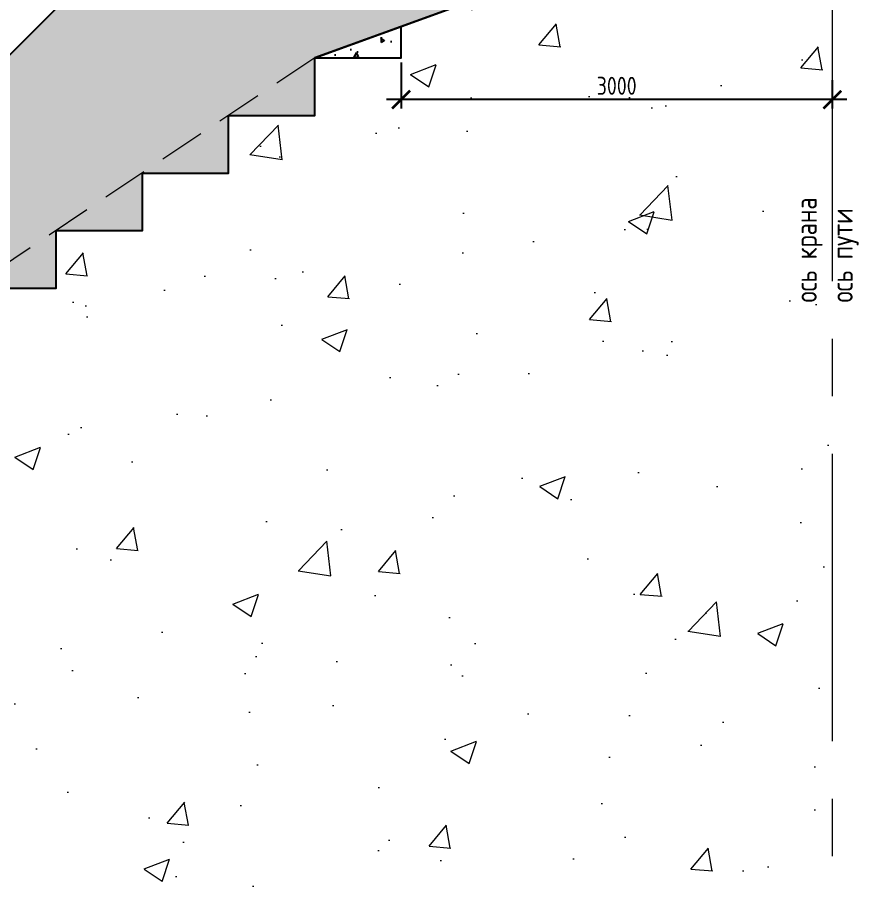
# Model space of a CAD drawing. Header units: millimetres. Extents: x -116888 to 30597, y -50310 to 30934.
# Drawn here: x -28766 to -22915, y -28 to 6024 of the extents above; entities that cross this region are included whole.
import ezdxf

# ---------------------------------------------------------------- set-up
doc = ezdxf.new("R2010")
doc.units = ezdxf.units.MM
doc.linetypes.add('CENTER', pattern=[16, 10, -2, 2, -2])
doc.linetypes.add('HIDDEN', pattern=[9.525, 6.35, -3.175])
for name, color, linetype, lineweight in [('второстепенные', 7, 'Continuous', 25), ('невидимые', 7, 'HIDDEN', 18), ('оси', 7, 'CENTER', 13), ('текст', 7, 'Continuous', 18), ('штриховка', 7, 'Continuous', 9)]:
    doc.layers.add(name, color=color, linetype=linetype, lineweight=lineweight)
doc.styles.add('ГОСТ 2.304', font='CS_Gost2304.shx')
doc.dimstyles.new('СПДС', dxfattribs={"dimscale": 100, "dimtxt": 2.5, "dimasz": 2.5, "dimexe": 1.25, "dimexo": 0.625, "dimtad": 1, "dimdec": 0, "dimrnd": 0.001, "dimtxsty": 'ГОСТ 2.304', "dimblk": 'ARCHTICK', "dimblk1": 'ARCHTICK', "dimblk2": 'ARCHTICK', "dimcen": 2.5, "dimdle": 2, "dimadec": 0, "dimazin": 2, "dimtfac": 0.75, "dimtdec": 4, "dimtmove": 1, "dimatfit": 3, "dimfxl": 1, "dimtolj": 1, "dimarcsym": 1})

# ---------------------------------------------------------------- blocks, each defined once
blk = doc.blocks.new('_ArchTick')
at = {"color": 0, "linetype": 'ByBlock', "lineweight": 30, "const_width": 0.15}
blk.add_lwpolyline([(-0.5, -0.5), (0.5, 0.5)], dxfattribs=at)
blk = doc.blocks.new('*D105')
at = {"layer": 'Defpoints', "color": 0, "ltscale": 100}
for p in [(-26097.4, 5741.8), (-23097.4, 5619.8), (-26097.4, 5452)]:
    blk.add_point(p, dxfattribs=at)
at = {"layer": 'второстепенные', "color": 0, "lineweight": -2, "ltscale": 1000}
for p, q in [((-26097.4, 5710.5), (-26097.4, 5389.5)), ((-23097.4, 5588.6), (-23097.4, 5389.5)), ((-22997.4, 5452), (-26197.4, 5452))]:
    blk.add_line(p, q, dxfattribs=at)
at = {"layer": 'второстепенные', "color": 0, "lineweight": -2, "ltscale": 100, "xscale": 125, "yscale": 125, "zscale": 125, "rotation": 180}
blk.add_blockref('_ArchTick', (-26097.4, 5452), dxfattribs=at)
at = {"layer": 'второстепенные', "color": 0, "lineweight": -2, "ltscale": 100, "xscale": 125, "yscale": 125, "zscale": 125}
blk.add_blockref('_ArchTick', (-23097.4, 5452), dxfattribs=at)
at = {"layer": 'второстепенные', "color": 0, "ltscale": 100, "insert": (-24597.4, 5548.3), "char_height": 125, "attachment_point": 5, "style": 'ГОСТ 2.304'}
blk.add_mtext('\\A1;3000', dxfattribs=at)

msp = doc.modelspace()

# ---------------------------------------------------------------- hatches: boundary and pattern name
h = msp.add_hatch()
h.set_pattern_fill('AR-CONC', scale=2, angle=40, style=0)
h.set_pattern_definition([(90, (-1957931.76, -654964.53), (299.614, 209.792), [38.1, -419.1]), (35, (-1957931.76, -654964.53), (-299.614, 247.408), [30.48, -335.28117]), (140.451445, (-1957906.8, -654947.05), (9e-06, 457.19999), [32.38002, -356.18049]), (86.1842, (-1957997.06, -654886.7), (469.36576, 284.07991), [57.15, -628.65]), (136.635558, (-1957957.95, -654863), (45.63934, 684.27969), [48.57005, -534.27122]), (31.18415, (-1957997.06, -654886.7), (45.63934, 684.27969), [45.71993, -502.91946]), (61, (-1957941.82, -654873.5), (363.75633, 38.23233), [38.1, -419.1]), (6, (-1957941.82, -654873.5), (-142.101284, 361.64349), [30.48, -335.28]), (111.451445, (-1957911.5, -654870.3), (221.65504, 399.875824), [32.38002, -356.179875]), (77.5, (-1957931.76, -654964.53), (-103.969848, 133.516467), [0, -331.216, 0, -340.36, 0, -336.55]), (47.5, (-1957931.76, -654964.53), (-26.416002, 239.387248), [0, -194.056, 0, -323.596, 0, -128.27]), (7.5, (-1958018.54, -655037.35), (215.101575, 165.534964), [0, -127, 0, -396.24, 0, -525.78]), (357.5, (-1958057.45, -655070), (194.259406, 229.38685), [0, -165.1, 0, -263.144, 0, -373.38])])
h.paths.add_polyline_path([(-28496.5, 4541.8), (-27896.5, 4541.8), (-27896.5, 4941.8), (-27296.5, 4941.8), (-27296.5, 5341.8), (-26696.5, 5341.8), (-26696.5, 5741.8), (-25937, 6018.7), (-25597.1, 6142.6), (-25473.2, 6187.8), (-28397.4, 6187.8), (-33137.3, 1447.9), (-33243.4, 1341.8), (-32696.5, 1341.8), (-32696.5, 1741.8), (-32096.5, 1741.8), (-32096.5, 2141.8), (-31496.5, 2141.8), (-31496.5, 2541.8), (-30896.5, 2541.8), (-30896.5, 2941.8), (-30296.5, 2941.8), (-30296.5, 3341.8), (-29696.5, 3341.8), (-29696.5, 3741.8), (-29096.5, 3741.8), (-29096.5, 4141.8), (-28496.5, 4141.8)])
h = msp.add_hatch()
h.set_pattern_fill('AR-CONC', scale=2, angle=40, style=0)
h.set_pattern_definition([(90, (-1961740.8, -648520.33), (299.614, 209.792), [38.1, -419.1]), (35, (-1961740.8, -648520.33), (-299.614, 247.408), [30.48, -335.28117]), (140.451445, (-1961715.83, -648502.85), (9e-06, 457.19999), [32.38002, -356.18049]), (86.1842, (-1961806.1, -648442.5), (469.36576, 284.07991), [57.15, -628.65]), (136.635558, (-1961767, -648418.83), (45.63934, 684.27969), [48.57005, -534.27122]), (31.18415, (-1961806.1, -648442.5), (45.63934, 684.27969), [45.71993, -502.91946]), (61, (-1961750.87, -648429.3), (363.75633, 38.23233), [38.1, -419.1]), (6, (-1961750.87, -648429.3), (-142.101284, 361.64349), [30.48, -335.28]), (111.451445, (-1961720.55, -648426.12), (221.65504, 399.875824), [32.38002, -356.179875]), (77.5, (-1961740.8, -648520.33), (-103.969848, 133.516467), [0, -331.216, 0, -340.36, 0, -336.55]), (47.5, (-1961740.8, -648520.33), (-26.416002, 239.387248), [0, -194.056, 0, -323.596, 0, -128.27]), (7.5, (-1961827.58, -648593.15), (215.101575, 165.534964), [0, -127, 0, -396.24, 0, -525.78]), (357.5, (-1961866.5, -648625.8), (194.259406, 229.38685), [0, -165.1, 0, -263.144, 0, -373.38])])
h.paths.add_polyline_path([(-26696.5, 5741.8), (-26097.4, 5741.8), (-26097.4, 5960.2)])
at = {"layer": 'штриховка'}
h = msp.add_hatch(dxfattribs=at)
h.set_pattern_fill('AR-CONC', color=256, scale=10)
h.set_pattern_definition([(50, (-1943036.9, -664736.1), (1821.8467, -159.3909), [190.5, -2095.5]), (355, (-1943036.9, -664736), (-352.4342, 1910.5685), [152.4, -1676.4058]), (100.45144, (-1942885, -664749.4), (1469.4125, 1751.1775), [161.9001, -1780.9024]), (46.1842, (-1943036.9, -664228), (2710.7904, -420.4233), [285.75, -3143.25]), (96.63556, (-1942811, -664263), (2374.0413, 2474.2612), [242.8502, -2671.356]), (351.18415, (-1943037, -664228), (2374.0413, 2474.2612), [228.5997, -2514.5973]), (21, (-1942782.9, -664355.1), (1516.1439, -1022.652), [190.5, -2095.5]), (326, (-1942782.9, -664355), (618.0203, 1841.8797), [152.4, -1676.4]), (71.451445, (-1942656.5, -664440.3), (2134.1642, 819.2277), [161.9001, -1780.8994]), (37.5, (-1943036.9, -664736.1), (30.88603, 845.55039), [0, -1656.08, 0, -1701.8, 0, -1682.75]), (7.5, (-1943036.9, -664736.1), (668.19663, 1001.80575), [0, -970.28, 0, -1617.98, 0, -641.35]), (327.5, (-1943603.3, -664736.1), (1355.90595, -57.28744), [0, -635, 0, -1981.2, 0, -2628.9]), (317.5, (-1943857.3, -664736.1), (1481.2918, 254.2649), [0, -825.5, 0, -1315.72, 0, -1866.9])])
h.paths.add_polyline_path([(-23097.4, 6289.3), (-25177.4, 6295.6), (-26097.4, 5960.2), (-26097.4, 5741.8), (-26696.5, 5741.8), (-26696.5, 5341.8), (-27296.5, 5341.8), (-27296.5, 4941.8), (-27896.5, 4941.8), (-27896.5, 4541.8), (-28496.5, 4541.8), (-28496.5, 4141.8), (-29096.5, 4141.8), (-29096.5, 3741.8), (-29696.5, 3741.8), (-29696.5, 3341.8), (-30296.5, 3341.8), (-30296.5, 2941.8), (-30896.5, 2941.8), (-30896.5, 2541.8), (-31496.5, 2541.8), (-31496.5, 2141.8), (-32096.5, 2141.8), (-32096.5, 1741.8), (-32696.5, 1741.8), (-32696.5, 1341.8), (-33296.5, 1341.8), (-35351.2, -28), (-23097.4, -28)])

# ---------------------------------------------------------------- linework, layer by layer
at = {"layer": 'второстепенные', "ltscale": 1000}
for points in [[(-23097.7, 6289.3), (-25177.4, 6295.6), (-26696.5, 5741.8), (-26696.5, 5741.8)], [(-29096.5, 4141.8), (-28496.5, 4141.8), (-28496.5, 4541.8), (-27896.5, 4541.8), (-27896.5, 4941.8), (-27296.5, 4941.8), (-27296.5, 5341.8), (-26696.5, 5341.8), (-26696.5, 5741.8), (-25937, 6018.7), (-25597.1, 6142.6), (-25473.2, 6187.8), (-25473.2, 6187.8), (-28397.4, 6187.8), (-33137.3, 1447.9)], [(-26696.5, 5741.8), (-26097.4, 5741.8), (-26097.4, 5960.2)], [(-33296.5, 1341.8), (-32696.5, 1341.8), (-32696.5, 1741.8), (-32096.5, 1741.8), (-32096.5, 2141.8), (-31496.5, 2141.8), (-31496.5, 2541.8), (-30896.5, 2541.8), (-30896.5, 2941.8), (-30296.5, 2941.8), (-30296.5, 3341.8), (-29696.5, 3341.8), (-29696.5, 3741.8), (-29096.5, 3741.8), (-29096.5, 4141.8), (-28496.5, 4141.8), (-28496.5, 4541.8), (-27896.5, 4541.8), (-27896.5, 4941.8), (-27296.5, 4941.8), (-27296.5, 5341.8), (-26696.5, 5341.8), (-26696.5, 5741.8)]]:
    msp.add_lwpolyline(points, dxfattribs=at)
at = {"layer": 'невидимые', "ltscale": 50}
msp.add_lwpolyline([(-26696.5, 5741.8), (-33296.5, 1341.8)], dxfattribs=at)
at = {"layer": 'оси', "ltscale": 200}
msp.add_line((-23097.4, 6189.5), (-23097.4, -28), dxfattribs=at)

# ---------------------------------------------------------------- texts
at = {"layer": 'текст', "ltscale": 1000, "insert": (-23355.6, 4041.5), "char_height": 150, "attachment_point": 1, "rotation": 90, "style": 'ГОСТ 2.304'}
msp.add_mtext_dynamic_manual_height_columns('ось крана\\Pось пути', width=2269.414, gutter_width=2500, heights=[0], dxfattribs=at)

# ---------------------------------------------------------------- dimensions: what is measured, and where the dimension line sits
at = {"layer": 'второстепенные', "ltscale": 1000}
dim = msp.add_linear_dim(base=(-26097.4, 5452), p1=(-23097.4, 5619.8), p2=(-26097.4, 5741.8), dimstyle='СПДС', override={"dimscale": 50, "dimlfac": 1, "dimtxsty": 'ГОСТ 2.304', "dimblk1": 'ArchTick', "dimblk2": 'ArchTick', "dimsah": 1, "dimfxl": 1.25, "dimtolj": 1}, dxfattribs=at)
dim.commit()
dim.dimension.update_dxf_attribs({"geometry": '*D105', "text_midpoint": (-24597.4, 5548.3)})

doc.saveas('drawing.dxf')
